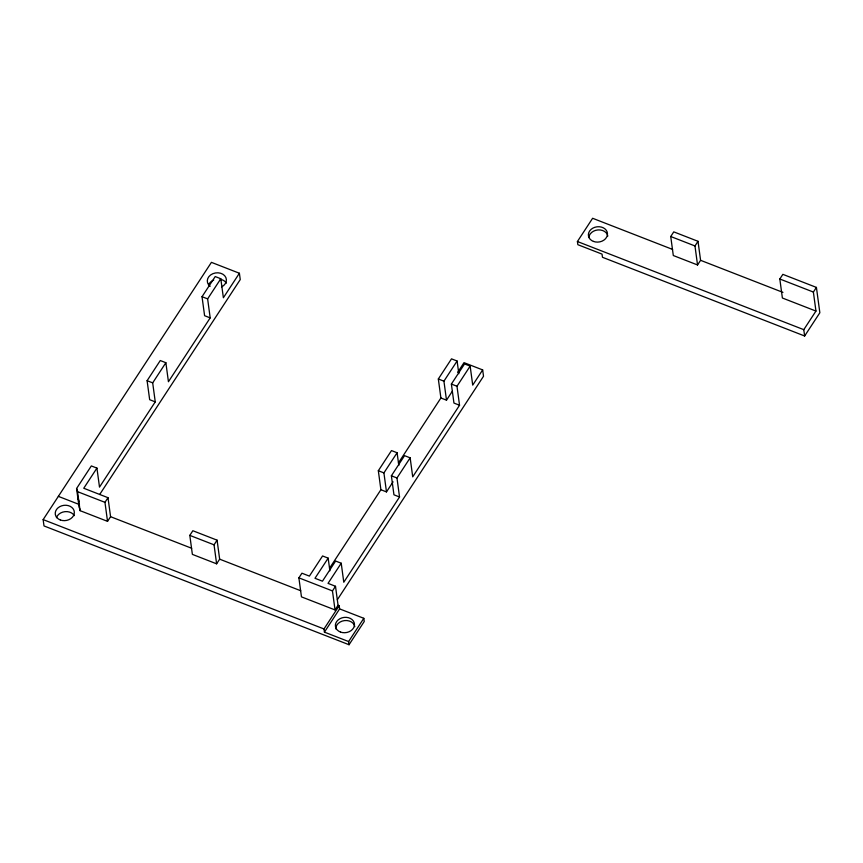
<?xml version="1.0" encoding="UTF-8"?>
<svg xmlns="http://www.w3.org/2000/svg" width="863" height="863" viewBox="0 0 863 863"><rect width="100%" height="100%" fill="white"/><g stroke="black" fill="none" stroke-linecap="round" stroke-linejoin="round"><path stroke-width="1.29" d="M338.069 605.276L335.027 609.925L301.457 596.862L298.889 577.854L301.931 573.205L309.396 576.106L322.568 555.966L328.167 558.145L314.984 578.286L322.449 581.187L335.621 561.047L341.219 563.226L328.037 583.366L335.502 586.279L338.069 605.276L339.191 605.718L339.623 608.89L363.819 618.307L364.251 621.479L349.04 644.726L44.002 525.945L43.15 519.612L211.424 262.352L239.396 273.247L240.248 279.58L99.698 494.467M96.936 468.102L83.754 488.253L107.994 497.692L110.572 516.7L107.53 521.349L80.097 510.669A9.579 7.659 -7.7 0 0 79.137 507.52L76.57 488.523L91.338 465.934L96.936 468.102L99.504 487.11L155.254 401.878L152.686 382.87L165.869 362.719L160.27 360.54L147.098 380.691L149.666 399.698L155.254 401.878M165.869 362.719L168.436 381.726L210.194 317.886L204.596 315.707L202.028 296.71L215.211 276.559L220.799 278.738L223.377 297.746L239.396 273.247M210.194 317.886L207.627 298.878L220.799 278.738M107.53 521.349L104.962 502.342L107.994 497.692M189.806 535.384L192.848 530.734L217.088 540.173L219.655 559.17L216.613 563.819L192.373 554.38L189.806 535.384L214.046 544.823L216.613 563.819M214.046 544.823L217.088 540.173M329.537 568.242L380.896 489.731L378.328 470.723L391.5 450.583L397.099 452.762L398.814 465.427M398.458 462.87L440.896 397.994L438.328 378.986L451.511 358.846L457.099 361.025L458.814 373.69M380.896 489.731L386.484 491.91L383.916 472.902L397.099 452.762M440.896 397.994L446.495 400.173L443.927 381.166L457.099 361.025M457.627 372.417L464.014 362.654L482.665 369.914L483.517 376.246L337.347 599.731M341.219 563.226L343.787 582.234L399.537 496.991L393.949 494.812L391.381 475.804L404.553 455.664L410.152 457.843L412.719 476.84L459.548 405.254L456.98 386.246L470.152 366.106L464.564 363.927L451.381 384.067L453.949 403.075L459.548 405.254M386.484 491.91L393.075 481.834M446.495 400.173L452.352 391.219M399.537 496.991L396.969 477.983L410.152 457.843M335.027 609.925L332.46 590.928L335.502 586.279M482.665 369.914L472.719 385.114L470.152 366.106M349.04 644.726L348.62 641.554L324.423 632.137L323.992 628.965L339.191 605.718M804.64 335.998L803.787 329.666L815.956 311.068L782.385 298.005L779.818 278.997L782.86 274.348L816.42 287.411L819.85 312.751L804.64 335.998L602.471 257.282L602.04 254.11L577.843 244.693L577.412 241.521L592.622 218.274L672.59 249.418M324.423 632.137L339.623 608.89M348.62 641.554L363.819 618.307M670.734 236.516L673.766 231.867L698.016 241.306L700.583 260.313L697.541 264.963L673.302 255.524L670.734 236.516L694.974 245.955L697.541 264.963M694.974 245.955L698.016 241.306M815.956 311.068L813.378 292.061L816.42 287.411M779.818 278.997L813.378 292.061M700.583 260.313L782.935 292.384M577.412 241.521L803.787 329.666M438.328 378.986L443.927 381.166M451.381 384.067L456.98 386.246M202.028 296.71L207.627 298.878M147.098 380.691L152.686 382.87M378.328 470.723L383.916 472.902M391.381 475.804L396.969 477.983M76.57 488.523A9.579 7.659 -7.7 0 1 77.53 491.662L104.962 502.342M298.889 577.854L332.46 590.928M58.36 496.365L79.493 504.596M110.572 516.7L191.672 548.275M219.655 559.17L300.756 590.756M43.15 519.612L323.992 628.965M328.167 558.145L329.882 570.81M77.53 491.662L80.097 510.669M77.94 498.674A9.579 7.659 -7.7 0 1 78.9 501.824M335.815 628.933A9.579 7.659 -7.7 0 1 344.531 620.583A9.579 7.659 -7.7 0 1 354.822 626.689M208.512 285.178A9.579 7.659 -7.7 0 1 213.711 280.033M220.292 279.299A9.579 7.659 -7.7 0 1 226.376 283.183M210.173 286.311A9.579 7.659 -7.7 0 1 210.648 274.941A9.579 7.659 -7.7 0 1 224.65 275.675A9.579 7.659 -7.7 0 1 221.629 286.904M56.451 517.649A9.579 7.659 -7.7 0 1 64.898 511.662A9.579 7.659 -7.7 0 1 74.326 515.653M588.825 237.53A9.579 7.659 -7.7 0 1 598.027 229.925A9.579 7.659 -7.7 0 1 607.822 236.084M60.313 519.958A9.579 7.659 -7.7 0 0 74.337 512.212A9.579 7.659 -7.7 0 0 59.72 506.678A9.579 7.659 -7.7 0 0 60.313 519.958M340.454 632.04A9.579 7.659 -7.7 0 0 354.477 624.294A9.579 7.659 -7.7 0 0 339.86 618.76A9.579 7.659 -7.7 0 0 340.454 632.04M593.453 241.424A9.579 7.659 -7.7 0 0 607.476 233.69A9.579 7.659 -7.7 0 0 592.859 228.145A9.579 7.659 -7.7 0 0 593.453 241.424"/></g></svg>
